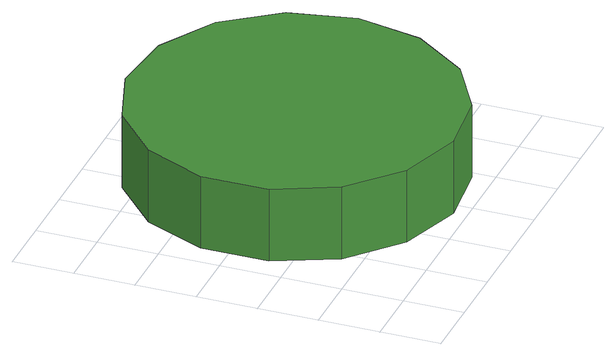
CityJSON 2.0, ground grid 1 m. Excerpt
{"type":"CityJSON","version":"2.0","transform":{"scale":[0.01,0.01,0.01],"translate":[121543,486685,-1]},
"CityObjects":{
"tree1":{"type":"SolitaryVegetationObject","attributes":{"function":"something"},"geometry":[{"type":"MultiSurface","lod":"1","boundaries":[[[0,1,2,3,4,5,6,7,8,9,10,11,12,13,14]],[[15,16,17,18,19,20,21,22,23,24,25,26,27,28,29]],[[0,29,28,1]],[[1,28,27,2]],[[2,27,26,3]],[[3,26,25,4]],[[4,25,24,5]],[[5,24,23,6]],[[6,23,22,7]],[[7,22,21,8]],[[8,21,20,9]],[[9,20,19,10]],[[10,19,18,11]],[[11,18,17,12]],[[12,17,16,13]],[[13,16,15,14]],[[14,15,29,0]]]}]}
},
"vertices":[
[574,291,219],[551,401,219],[485,491,219],[388,547,219],[276,559,219],[170,524,219],[87,449,219],[41,347,219],[41,235,219],[87,133,219],[170,58,219],[276,23,219],[388,35,219],[485,91,219],[551,182,219],[551,182,92],[485,91,92],[388,35,92],[276,23,92],[170,58,92],[87,133,92],[41,235,92],[41,347,92],[87,449,92],[170,524,92],[276,559,92],[388,547,92],[485,491,92],[551,401,92],[574,291,92]
]}
